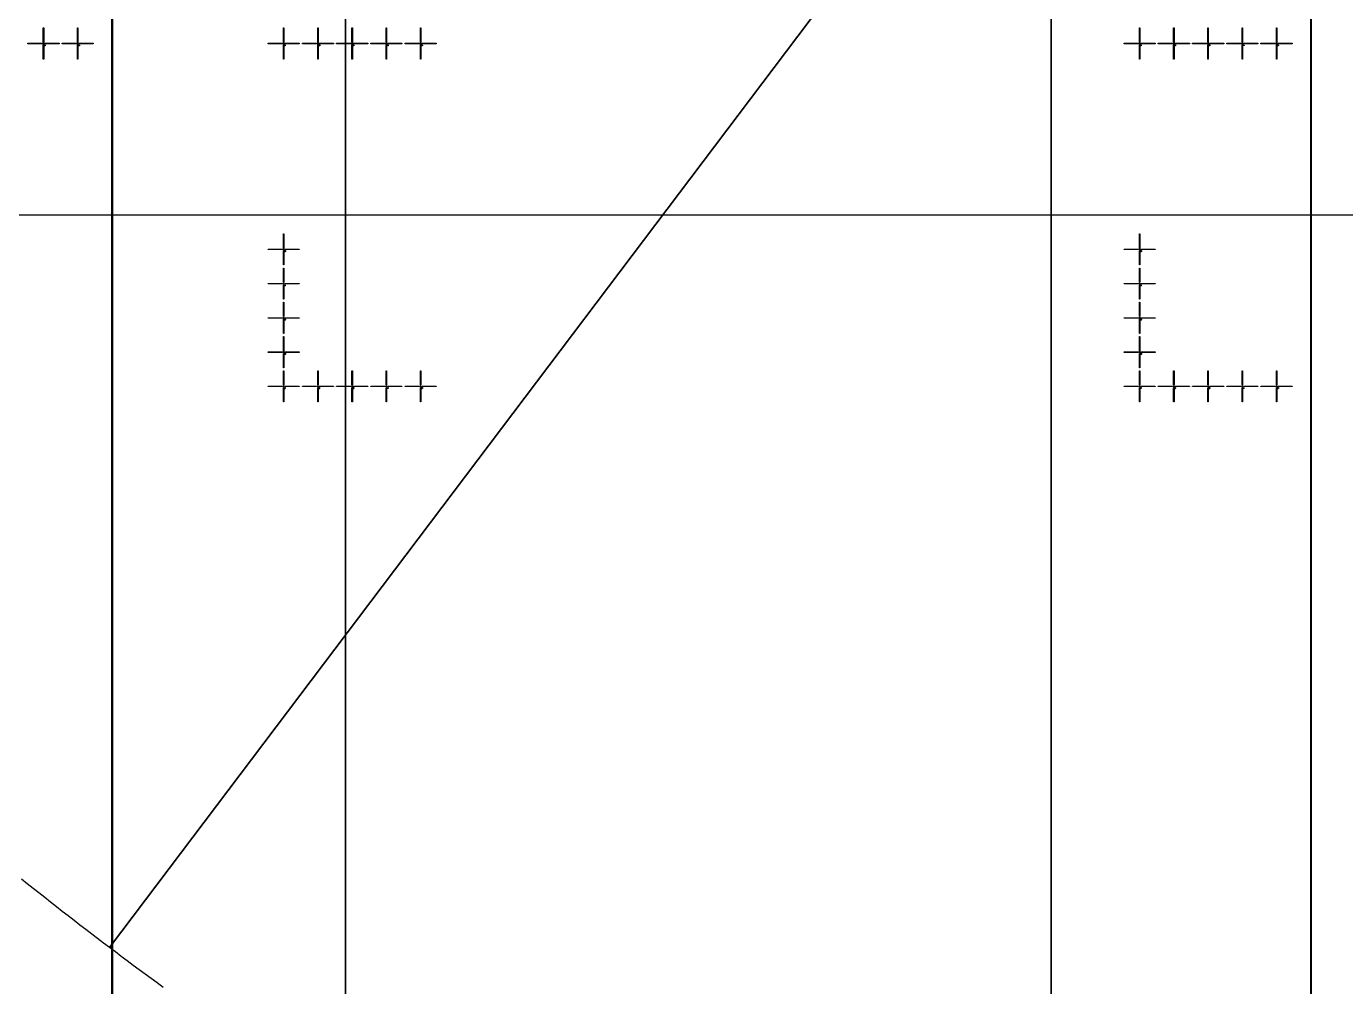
# Model space of a CAD drawing. Extents: x -25400 to 25400, y -24113 to 25400.
# Drawn here: x -14286 to -6579, y -18503 to -12893 of the extents above; entities that cross this region are included whole.
import ezdxf

# ---------------------------------------------------------------- set-up
doc = ezdxf.new("R2010")
doc.units = 0
for name, color, linetype in [('L0D0', 2, 'CONTINUOUS'), ('L1D0', 3, 'CONTINUOUS'), ('L3D0', 4, 'CONTINUOUS')]:
    doc.layers.add(name, color=color, linetype=linetype)

msp = doc.modelspace()

# ---------------------------------------------------------------- linework, layer by layer
at = {"layer": 'L0D0'}
for points in [[(-12421.944, -22155.255), (-12421.944, 14018.85)], [(-12421.944, 14018.85), (-12421.944, -22155.255)], [(-8299.673, 14018.85), (-8299.673, -24005.737)], [(0, 0), (-13800.333, -18274.595), (-13834.946, -18248.405), (-13869.508, -18222.15), (-13904.021, -18195.829), (-13938.484, -18169.443), (-13972.897, -18142.991), (-14007.26, -18116.475), (-14041.573, -18089.893), (-14075.835, -18063.247), (-14110.046, -18036.535), (-14144.207, -18009.759), (-14178.317, -17982.918), (-14212.376, -17956.012), (-14246.384, -17929.042), (-14280.34, -17902.008), (-14314.246, -17874.909)], [(-13486.605, -18507.336), (-13521.659, -18481.741), (-13556.665, -18456.079), (-13591.621, -18430.351), (-13626.53, -18404.556), (-13661.389, -18378.696), (-13696.199, -18352.769), (-13730.96, -18326.777), (-13765.671, -18300.719), (-13800.333, -18274.595), (0, 0)]]:
    msp.add_lwpolyline(points, dxfattribs=at)
msp.add_lwpolyline([(-7983.296, -24112.788), (-7996.667, -24108.366), (-8040.032, -24093.939), (-8083.372, -24079.433), (-8126.685, -24064.85), (-8169.972, -24050.188), (-8213.232, -24035.449), (-8256.466, -24020.632), (-8299.673, -24005.737), (-8299.673, 14018.85), (0, 14018.85), (0, 0), (-4251.735, -24112.788)], close=True, dxfattribs=at)
at = {"layer": 'L1D0'}
for points in [[(-14186.75, -12985.15), (-14186.75, -12902.15), (-14184.25, -12902.15), (-14184.25, -12985.15)], [(-13986.75, -12985.15), (-13986.75, -12902.15), (-13984.25, -12902.15), (-13984.25, -12985.15)], [(-12783.75, -12985.15), (-12783.75, -12902.15), (-12781.25, -12902.15), (-12781.25, -12985.15)], [(-12583.75, -12985.15), (-12583.75, -12902.15), (-12581.25, -12902.15), (-12581.25, -12985.15)], [(-12383.75, -12985.15), (-12383.75, -12902.15), (-12381.25, -12902.15), (-12381.25, -12985.15)], [(-12183.75, -12985.15), (-12183.75, -12902.15), (-12181.25, -12902.15), (-12181.25, -12985.15)], [(-11983.75, -12985.15), (-11983.75, -12902.15), (-11981.25, -12902.15), (-11981.25, -12985.15)], [(-7783.75, -12985.15), (-7783.75, -12902.15), (-7781.25, -12902.15), (-7781.25, -12985.15)], [(-7583.75, -12985.15), (-7583.75, -12902.15), (-7581.25, -12902.15), (-7581.25, -12985.15)], [(-7383.75, -12985.15), (-7383.75, -12902.15), (-7381.25, -12902.15), (-7381.25, -12985.15)], [(-7183.75, -12985.15), (-7183.75, -12902.15), (-7181.25, -12902.15), (-7181.25, -12985.15)], [(-6983.75, -12985.15), (-6983.75, -12902.15), (-6981.25, -12902.15), (-6981.25, -12985.15)], [(-14276.5, -12994.4), (-14276.5, -12991.9), (-14193.5, -12991.9), (-14193.5, -12994.4)], [(-14185.7, -12998.15), (-14185.7, -12993.35), (-14190.5, -12993.35), (-14190.5, -12992.95), (-14185.7, -12992.95), (-14185.7, -12988.15), (-14185.3, -12988.15), (-14185.3, -12992.95), (-14180.5, -12992.95), (-14180.5, -12993.35), (-14185.3, -12993.35), (-14185.3, -12998.15)], [(-14186.75, -13084.15), (-14186.75, -13001.15), (-14184.25, -13001.15), (-14184.25, -13084.15)], [(-14176.833, -13006.372), (-14176.833, -13004.594), (-14179.5, -13004.594), (-14179.5, -13002.817), (-14178.611, -13002.817), (-14178.611, -13003.706), (-14176.833, -13003.706), (-14176.833, -13001.039), (-14177.722, -13001.039), (-14177.722, -13000.15), (-14175.944, -13000.15), (-14175.944, -13003.706), (-14175.056, -13003.706), (-14175.056, -13004.594), (-14175.944, -13004.594), (-14175.944, -13006.372)], [(-14178.611, -13002.817), (-14178.611, -13001.039), (-14177.722, -13001.039), (-14177.722, -13002.817)], [(-14177.5, -12994.4), (-14177.5, -12991.9), (-14094.5, -12991.9), (-14094.5, -12994.4)], [(-14076.5, -12994.4), (-14076.5, -12991.9), (-13993.5, -12991.9), (-13993.5, -12994.4)], [(-13985.7, -12998.15), (-13985.7, -12993.35), (-13990.5, -12993.35), (-13990.5, -12992.95), (-13985.7, -12992.95), (-13985.7, -12988.15), (-13985.3, -12988.15), (-13985.3, -12992.95), (-13980.5, -12992.95), (-13980.5, -12993.35), (-13985.3, -12993.35), (-13985.3, -12998.15)], [(-13986.75, -13084.15), (-13986.75, -13001.15), (-13984.25, -13001.15), (-13984.25, -13084.15)], [(-13979.5, -13003.706), (-13979.5, -13000.15), (-13975.056, -13000.15), (-13975.056, -13001.039), (-13978.611, -13001.039), (-13978.611, -13002.817), (-13975.944, -13002.817), (-13975.944, -13003.706)], [(-13979.5, -13006.372), (-13979.5, -13005.483), (-13975.944, -13005.483), (-13975.944, -13006.372)], [(-13977.5, -12994.4), (-13977.5, -12991.9), (-13894.5, -12991.9), (-13894.5, -12994.4)], [(-13975.944, -13005.483), (-13975.944, -13003.706), (-13975.056, -13003.706), (-13975.056, -13005.483)], [(-12873.5, -12994.4), (-12873.5, -12991.9), (-12790.5, -12991.9), (-12790.5, -12994.4)], [(-12782.7, -12998.15), (-12782.7, -12993.35), (-12787.5, -12993.35), (-12787.5, -12992.95), (-12782.7, -12992.95), (-12782.7, -12988.15), (-12782.3, -12988.15), (-12782.3, -12992.95), (-12777.5, -12992.95), (-12777.5, -12993.35), (-12782.3, -12993.35), (-12782.3, -12998.15)], [(-12783.75, -13084.15), (-12783.75, -13001.15), (-12781.25, -13001.15), (-12781.25, -13084.15)], [(-12775.611, -13006.372), (-12775.611, -13005.483), (-12774.722, -13005.483), (-12774.722, -13001.928), (-12775.611, -13001.928), (-12775.611, -13001.039), (-12774.722, -13001.039), (-12774.722, -13000.15), (-12773.833, -13000.15), (-12773.833, -13005.483), (-12772.944, -13005.483), (-12772.944, -13006.372)], [(-12774.5, -12994.4), (-12774.5, -12991.9), (-12691.5, -12991.9), (-12691.5, -12994.4)], [(-12673.5, -12994.4), (-12673.5, -12991.9), (-12590.5, -12991.9), (-12590.5, -12994.4)], [(-12582.7, -12998.15), (-12582.7, -12993.35), (-12587.5, -12993.35), (-12587.5, -12992.95), (-12582.7, -12992.95), (-12582.7, -12988.15), (-12582.3, -12988.15), (-12582.3, -12992.95), (-12577.5, -12992.95), (-12577.5, -12993.35), (-12582.3, -12993.35), (-12582.3, -12998.15)], [(-12583.75, -13084.15), (-12583.75, -13001.15), (-12581.25, -13001.15), (-12581.25, -13084.15)], [(-12576.5, -13001.928), (-12576.5, -13001.039), (-12575.611, -13001.039), (-12575.611, -13001.928)], [(-12576.5, -13006.372), (-12576.5, -13004.594), (-12575.611, -13004.594), (-12575.611, -13005.483), (-12572.056, -13005.483), (-12572.056, -13006.372)], [(-12575.611, -13001.039), (-12575.611, -13000.15), (-12572.944, -13000.15), (-12572.944, -13001.039)], [(-12575.611, -13004.594), (-12575.611, -13003.706), (-12573.833, -13003.706), (-12573.833, -13004.594)], [(-12574.5, -12994.4), (-12574.5, -12991.9), (-12491.5, -12991.9), (-12491.5, -12994.4)], [(-12573.833, -13003.706), (-12573.833, -13002.817), (-12572.944, -13002.817), (-12572.944, -13003.706)], [(-12572.944, -13002.817), (-12572.944, -13001.039), (-12572.056, -13001.039), (-12572.056, -13002.817)], [(-12473.5, -12994.4), (-12473.5, -12991.9), (-12390.5, -12991.9), (-12390.5, -12994.4)], [(-12382.7, -12998.15), (-12382.7, -12993.35), (-12387.5, -12993.35), (-12387.5, -12992.95), (-12382.7, -12992.95), (-12382.7, -12988.15), (-12382.3, -12988.15), (-12382.3, -12992.95), (-12377.5, -12992.95), (-12377.5, -12993.35), (-12382.3, -12993.35), (-12382.3, -12998.15)], [(-12383.75, -13084.15), (-12383.75, -13001.15), (-12381.25, -13001.15), (-12381.25, -13084.15)], [(-12376.5, -13001.039), (-12376.5, -13000.15), (-12372.944, -13000.15), (-12372.944, -13001.039)], [(-12376.5, -13006.372), (-12376.5, -13005.483), (-12372.944, -13005.483), (-12372.944, -13006.372)], [(-12375.611, -13003.706), (-12375.611, -13002.817), (-12372.944, -13002.817), (-12372.944, -13003.706)], [(-12374.5, -12994.4), (-12374.5, -12991.9), (-12291.5, -12991.9), (-12291.5, -12994.4)], [(-12372.944, -13002.817), (-12372.944, -13001.039), (-12372.056, -13001.039), (-12372.056, -13002.817)], [(-12372.944, -13005.483), (-12372.944, -13003.706), (-12372.056, -13003.706), (-12372.056, -13005.483)], [(-12273.5, -12994.4), (-12273.5, -12991.9), (-12190.5, -12991.9), (-12190.5, -12994.4)], [(-12182.7, -12998.15), (-12182.7, -12993.35), (-12187.5, -12993.35), (-12187.5, -12992.95), (-12182.7, -12992.95), (-12182.7, -12988.15), (-12182.3, -12988.15), (-12182.3, -12992.95), (-12177.5, -12992.95), (-12177.5, -12993.35), (-12182.3, -12993.35), (-12182.3, -12998.15)], [(-12183.75, -13084.15), (-12183.75, -13001.15), (-12181.25, -13001.15), (-12181.25, -13084.15)], [(-12173.833, -13006.372), (-12173.833, -13004.594), (-12176.5, -13004.594), (-12176.5, -13002.817), (-12175.611, -13002.817), (-12175.611, -13003.706), (-12173.833, -13003.706), (-12173.833, -13001.039), (-12174.722, -13001.039), (-12174.722, -13000.15), (-12172.944, -13000.15), (-12172.944, -13003.706), (-12172.056, -13003.706), (-12172.056, -13004.594), (-12172.944, -13004.594), (-12172.944, -13006.372)], [(-12175.611, -13002.817), (-12175.611, -13001.039), (-12174.722, -13001.039), (-12174.722, -13002.817)], [(-12174.5, -12994.4), (-12174.5, -12991.9), (-12091.5, -12991.9), (-12091.5, -12994.4)], [(-12073.5, -12994.4), (-12073.5, -12991.9), (-11990.5, -12991.9), (-11990.5, -12994.4)], [(-11982.7, -12998.15), (-11982.7, -12993.35), (-11987.5, -12993.35), (-11987.5, -12992.95), (-11982.7, -12992.95), (-11982.7, -12988.15), (-11982.3, -12988.15), (-11982.3, -12992.95), (-11977.5, -12992.95), (-11977.5, -12993.35), (-11982.3, -12993.35), (-11982.3, -12998.15)], [(-11983.75, -13084.15), (-11983.75, -13001.15), (-11981.25, -13001.15), (-11981.25, -13084.15)], [(-11976.5, -13003.706), (-11976.5, -13000.15), (-11972.056, -13000.15), (-11972.056, -13001.039), (-11975.611, -13001.039), (-11975.611, -13002.817), (-11972.944, -13002.817), (-11972.944, -13003.706)], [(-11976.5, -13006.372), (-11976.5, -13005.483), (-11972.944, -13005.483), (-11972.944, -13006.372)], [(-11974.5, -12994.4), (-11974.5, -12991.9), (-11891.5, -12991.9), (-11891.5, -12994.4)], [(-11972.944, -13005.483), (-11972.944, -13003.706), (-11972.056, -13003.706), (-11972.056, -13005.483)], [(-7873.5, -12994.4), (-7873.5, -12991.9), (-7790.5, -12991.9), (-7790.5, -12994.4)], [(-7782.7, -12998.15), (-7782.7, -12993.35), (-7787.5, -12993.35), (-7787.5, -12992.95), (-7782.7, -12992.95), (-7782.7, -12988.15), (-7782.3, -12988.15), (-7782.3, -12992.95), (-7777.5, -12992.95), (-7777.5, -12993.35), (-7782.3, -12993.35), (-7782.3, -12998.15)], [(-7783.75, -13084.15), (-7783.75, -13001.15), (-7781.25, -13001.15), (-7781.25, -13084.15)], [(-7775.611, -13006.372), (-7775.611, -13005.483), (-7774.722, -13005.483), (-7774.722, -13001.928), (-7775.611, -13001.928), (-7775.611, -13001.039), (-7774.722, -13001.039), (-7774.722, -13000.15), (-7773.833, -13000.15), (-7773.833, -13005.483), (-7772.944, -13005.483), (-7772.944, -13006.372)], [(-7774.5, -12994.4), (-7774.5, -12991.9), (-7691.5, -12991.9), (-7691.5, -12994.4)], [(-7673.5, -12994.4), (-7673.5, -12991.9), (-7590.5, -12991.9), (-7590.5, -12994.4)], [(-7582.7, -12998.15), (-7582.7, -12993.35), (-7587.5, -12993.35), (-7587.5, -12992.95), (-7582.7, -12992.95), (-7582.7, -12988.15), (-7582.3, -12988.15), (-7582.3, -12992.95), (-7577.5, -12992.95), (-7577.5, -12993.35), (-7582.3, -12993.35), (-7582.3, -12998.15)], [(-7583.75, -13084.15), (-7583.75, -13001.15), (-7581.25, -13001.15), (-7581.25, -13084.15)], [(-7576.5, -13001.928), (-7576.5, -13001.039), (-7575.611, -13001.039), (-7575.611, -13001.928)], [(-7576.5, -13006.372), (-7576.5, -13004.594), (-7575.611, -13004.594), (-7575.611, -13005.483), (-7572.056, -13005.483), (-7572.056, -13006.372)], [(-7575.611, -13001.039), (-7575.611, -13000.15), (-7572.944, -13000.15), (-7572.944, -13001.039)], [(-7575.611, -13004.594), (-7575.611, -13003.706), (-7573.833, -13003.706), (-7573.833, -13004.594)], [(-7574.5, -12994.4), (-7574.5, -12991.9), (-7491.5, -12991.9), (-7491.5, -12994.4)], [(-7573.833, -13003.706), (-7573.833, -13002.817), (-7572.944, -13002.817), (-7572.944, -13003.706)], [(-7572.944, -13002.817), (-7572.944, -13001.039), (-7572.056, -13001.039), (-7572.056, -13002.817)], [(-7473.5, -12994.4), (-7473.5, -12991.9), (-7390.5, -12991.9), (-7390.5, -12994.4)], [(-7382.7, -12998.15), (-7382.7, -12993.35), (-7387.5, -12993.35), (-7387.5, -12992.95), (-7382.7, -12992.95), (-7382.7, -12988.15), (-7382.3, -12988.15), (-7382.3, -12992.95), (-7377.5, -12992.95), (-7377.5, -12993.35), (-7382.3, -12993.35), (-7382.3, -12998.15)], [(-7383.75, -13084.15), (-7383.75, -13001.15), (-7381.25, -13001.15), (-7381.25, -13084.15)], [(-7376.5, -13001.039), (-7376.5, -13000.15), (-7372.944, -13000.15), (-7372.944, -13001.039)], [(-7376.5, -13006.372), (-7376.5, -13005.483), (-7372.944, -13005.483), (-7372.944, -13006.372)], [(-7375.611, -13003.706), (-7375.611, -13002.817), (-7372.944, -13002.817), (-7372.944, -13003.706)], [(-7374.5, -12994.4), (-7374.5, -12991.9), (-7291.5, -12991.9), (-7291.5, -12994.4)], [(-7372.944, -13002.817), (-7372.944, -13001.039), (-7372.056, -13001.039), (-7372.056, -13002.817)], [(-7372.944, -13005.483), (-7372.944, -13003.706), (-7372.056, -13003.706), (-7372.056, -13005.483)], [(-7273.5, -12994.4), (-7273.5, -12991.9), (-7190.5, -12991.9), (-7190.5, -12994.4)], [(-7182.7, -12998.15), (-7182.7, -12993.35), (-7187.5, -12993.35), (-7187.5, -12992.95), (-7182.7, -12992.95), (-7182.7, -12988.15), (-7182.3, -12988.15), (-7182.3, -12992.95), (-7177.5, -12992.95), (-7177.5, -12993.35), (-7182.3, -12993.35), (-7182.3, -12998.15)], [(-7183.75, -13084.15), (-7183.75, -13001.15), (-7181.25, -13001.15), (-7181.25, -13084.15)], [(-7173.833, -13006.372), (-7173.833, -13004.594), (-7176.5, -13004.594), (-7176.5, -13002.817), (-7175.611, -13002.817), (-7175.611, -13003.706), (-7173.833, -13003.706), (-7173.833, -13001.039), (-7174.722, -13001.039), (-7174.722, -13000.15), (-7172.944, -13000.15), (-7172.944, -13003.706), (-7172.056, -13003.706), (-7172.056, -13004.594), (-7172.944, -13004.594), (-7172.944, -13006.372)], [(-7175.611, -13002.817), (-7175.611, -13001.039), (-7174.722, -13001.039), (-7174.722, -13002.817)], [(-7174.5, -12994.4), (-7174.5, -12991.9), (-7091.5, -12991.9), (-7091.5, -12994.4)], [(-7073.5, -12994.4), (-7073.5, -12991.9), (-6990.5, -12991.9), (-6990.5, -12994.4)], [(-6982.7, -12998.15), (-6982.7, -12993.35), (-6987.5, -12993.35), (-6987.5, -12992.95), (-6982.7, -12992.95), (-6982.7, -12988.15), (-6982.3, -12988.15), (-6982.3, -12992.95), (-6977.5, -12992.95), (-6977.5, -12993.35), (-6982.3, -12993.35), (-6982.3, -12998.15)], [(-6983.75, -13084.15), (-6983.75, -13001.15), (-6981.25, -13001.15), (-6981.25, -13084.15)], [(-6976.5, -13003.706), (-6976.5, -13000.15), (-6972.056, -13000.15), (-6972.056, -13001.039), (-6975.611, -13001.039), (-6975.611, -13002.817), (-6972.944, -13002.817), (-6972.944, -13003.706)], [(-6976.5, -13006.372), (-6976.5, -13005.483), (-6972.944, -13005.483), (-6972.944, -13006.372)], [(-6974.5, -12994.4), (-6974.5, -12991.9), (-6891.5, -12991.9), (-6891.5, -12994.4)], [(-6972.944, -13005.483), (-6972.944, -13003.706), (-6972.056, -13003.706), (-6972.056, -13005.483)], [(-12783.75, -14188.15), (-12783.75, -14105.15), (-12781.25, -14105.15), (-12781.25, -14188.15)], [(-7783.75, -14188.15), (-7783.75, -14105.15), (-7781.25, -14105.15), (-7781.25, -14188.15)], [(-12873.5, -14197.4), (-12873.5, -14194.9), (-12790.5, -14194.9), (-12790.5, -14197.4)], [(-12782.7, -14201.15), (-12782.7, -14196.35), (-12787.5, -14196.35), (-12787.5, -14195.95), (-12782.7, -14195.95), (-12782.7, -14191.15), (-12782.3, -14191.15), (-12782.3, -14195.95), (-12777.5, -14195.95), (-12777.5, -14196.35), (-12782.3, -14196.35), (-12782.3, -14201.15)], [(-12783.75, -14287.15), (-12783.75, -14204.15), (-12781.25, -14204.15), (-12781.25, -14287.15)], [(-12776.5, -14206.706), (-12776.5, -14203.15), (-12772.056, -14203.15), (-12772.056, -14204.039), (-12775.611, -14204.039), (-12775.611, -14205.817), (-12772.944, -14205.817), (-12772.944, -14206.706)], [(-12776.5, -14209.372), (-12776.5, -14208.483), (-12772.944, -14208.483), (-12772.944, -14209.372)], [(-12774.5, -14197.4), (-12774.5, -14194.9), (-12691.5, -14194.9), (-12691.5, -14197.4)], [(-12772.944, -14208.483), (-12772.944, -14206.706), (-12772.056, -14206.706), (-12772.056, -14208.483)], [(-7873.5, -14197.4), (-7873.5, -14194.9), (-7790.5, -14194.9), (-7790.5, -14197.4)], [(-7782.7, -14201.15), (-7782.7, -14196.35), (-7787.5, -14196.35), (-7787.5, -14195.95), (-7782.7, -14195.95), (-7782.7, -14191.15), (-7782.3, -14191.15), (-7782.3, -14195.95), (-7777.5, -14195.95), (-7777.5, -14196.35), (-7782.3, -14196.35), (-7782.3, -14201.15)], [(-7783.75, -14287.15), (-7783.75, -14204.15), (-7781.25, -14204.15), (-7781.25, -14287.15)], [(-7776.5, -14206.706), (-7776.5, -14203.15), (-7772.056, -14203.15), (-7772.056, -14204.039), (-7775.611, -14204.039), (-7775.611, -14205.817), (-7772.944, -14205.817), (-7772.944, -14206.706)], [(-7776.5, -14209.372), (-7776.5, -14208.483), (-7772.944, -14208.483), (-7772.944, -14209.372)], [(-7774.5, -14197.4), (-7774.5, -14194.9), (-7691.5, -14194.9), (-7691.5, -14197.4)], [(-7772.944, -14208.483), (-7772.944, -14206.706), (-7772.056, -14206.706), (-7772.056, -14208.483)], [(-12783.75, -14388.15), (-12783.75, -14305.15), (-12781.25, -14305.15), (-12781.25, -14388.15)], [(-7783.75, -14388.15), (-7783.75, -14305.15), (-7781.25, -14305.15), (-7781.25, -14388.15)], [(-12873.5, -14397.4), (-12873.5, -14394.9), (-12790.5, -14394.9), (-12790.5, -14397.4)], [(-12782.7, -14401.15), (-12782.7, -14396.35), (-12787.5, -14396.35), (-12787.5, -14395.95), (-12782.7, -14395.95), (-12782.7, -14391.15), (-12782.3, -14391.15), (-12782.3, -14395.95), (-12777.5, -14395.95), (-12777.5, -14396.35), (-12782.3, -14396.35), (-12782.3, -14401.15)], [(-12783.75, -14487.15), (-12783.75, -14404.15), (-12781.25, -14404.15), (-12781.25, -14487.15)], [(-12773.833, -14409.372), (-12773.833, -14407.594), (-12776.5, -14407.594), (-12776.5, -14405.817), (-12775.611, -14405.817), (-12775.611, -14406.706), (-12773.833, -14406.706), (-12773.833, -14404.039), (-12774.722, -14404.039), (-12774.722, -14403.15), (-12772.944, -14403.15), (-12772.944, -14406.706), (-12772.056, -14406.706), (-12772.056, -14407.594), (-12772.944, -14407.594), (-12772.944, -14409.372)], [(-12775.611, -14405.817), (-12775.611, -14404.039), (-12774.722, -14404.039), (-12774.722, -14405.817)], [(-12774.5, -14397.4), (-12774.5, -14394.9), (-12691.5, -14394.9), (-12691.5, -14397.4)], [(-7873.5, -14397.4), (-7873.5, -14394.9), (-7790.5, -14394.9), (-7790.5, -14397.4)], [(-7782.7, -14401.15), (-7782.7, -14396.35), (-7787.5, -14396.35), (-7787.5, -14395.95), (-7782.7, -14395.95), (-7782.7, -14391.15), (-7782.3, -14391.15), (-7782.3, -14395.95), (-7777.5, -14395.95), (-7777.5, -14396.35), (-7782.3, -14396.35), (-7782.3, -14401.15)], [(-7783.75, -14487.15), (-7783.75, -14404.15), (-7781.25, -14404.15), (-7781.25, -14487.15)], [(-7773.833, -14409.372), (-7773.833, -14407.594), (-7776.5, -14407.594), (-7776.5, -14405.817), (-7775.611, -14405.817), (-7775.611, -14406.706), (-7773.833, -14406.706), (-7773.833, -14404.039), (-7774.722, -14404.039), (-7774.722, -14403.15), (-7772.944, -14403.15), (-7772.944, -14406.706), (-7772.056, -14406.706), (-7772.056, -14407.594), (-7772.944, -14407.594), (-7772.944, -14409.372)], [(-7775.611, -14405.817), (-7775.611, -14404.039), (-7774.722, -14404.039), (-7774.722, -14405.817)], [(-7774.5, -14397.4), (-7774.5, -14394.9), (-7691.5, -14394.9), (-7691.5, -14397.4)], [(-12783.75, -14588.15), (-12783.75, -14505.15), (-12781.25, -14505.15), (-12781.25, -14588.15)], [(-7783.75, -14588.15), (-7783.75, -14505.15), (-7781.25, -14505.15), (-7781.25, -14588.15)], [(-12873.5, -14597.4), (-12873.5, -14594.9), (-12790.5, -14594.9), (-12790.5, -14597.4)], [(-12782.7, -14601.15), (-12782.7, -14596.35), (-12787.5, -14596.35), (-12787.5, -14595.95), (-12782.7, -14595.95), (-12782.7, -14591.15), (-12782.3, -14591.15), (-12782.3, -14595.95), (-12777.5, -14595.95), (-12777.5, -14596.35), (-12782.3, -14596.35), (-12782.3, -14601.15)], [(-12783.75, -14687.15), (-12783.75, -14604.15), (-12781.25, -14604.15), (-12781.25, -14687.15)], [(-12776.5, -14604.039), (-12776.5, -14603.15), (-12772.944, -14603.15), (-12772.944, -14604.039)], [(-12776.5, -14609.372), (-12776.5, -14608.483), (-12772.944, -14608.483), (-12772.944, -14609.372)], [(-12775.611, -14606.706), (-12775.611, -14605.817), (-12772.944, -14605.817), (-12772.944, -14606.706)], [(-12774.5, -14597.4), (-12774.5, -14594.9), (-12691.5, -14594.9), (-12691.5, -14597.4)], [(-12772.944, -14605.817), (-12772.944, -14604.039), (-12772.056, -14604.039), (-12772.056, -14605.817)], [(-12772.944, -14608.483), (-12772.944, -14606.706), (-12772.056, -14606.706), (-12772.056, -14608.483)], [(-7873.5, -14597.4), (-7873.5, -14594.9), (-7790.5, -14594.9), (-7790.5, -14597.4)], [(-7782.7, -14601.15), (-7782.7, -14596.35), (-7787.5, -14596.35), (-7787.5, -14595.95), (-7782.7, -14595.95), (-7782.7, -14591.15), (-7782.3, -14591.15), (-7782.3, -14595.95), (-7777.5, -14595.95), (-7777.5, -14596.35), (-7782.3, -14596.35), (-7782.3, -14601.15)], [(-7783.75, -14687.15), (-7783.75, -14604.15), (-7781.25, -14604.15), (-7781.25, -14687.15)], [(-7776.5, -14604.039), (-7776.5, -14603.15), (-7772.944, -14603.15), (-7772.944, -14604.039)], [(-7776.5, -14609.372), (-7776.5, -14608.483), (-7772.944, -14608.483), (-7772.944, -14609.372)], [(-7775.611, -14606.706), (-7775.611, -14605.817), (-7772.944, -14605.817), (-7772.944, -14606.706)], [(-7774.5, -14597.4), (-7774.5, -14594.9), (-7691.5, -14594.9), (-7691.5, -14597.4)], [(-7772.944, -14605.817), (-7772.944, -14604.039), (-7772.056, -14604.039), (-7772.056, -14605.817)], [(-7772.944, -14608.483), (-7772.944, -14606.706), (-7772.056, -14606.706), (-7772.056, -14608.483)], [(-12783.75, -14788.15), (-12783.75, -14705.15), (-12781.25, -14705.15), (-12781.25, -14788.15)], [(-7783.75, -14788.15), (-7783.75, -14705.15), (-7781.25, -14705.15), (-7781.25, -14788.15)], [(-12873.5, -14797.4), (-12873.5, -14794.9), (-12790.5, -14794.9), (-12790.5, -14797.4)], [(-12782.7, -14801.15), (-12782.7, -14796.35), (-12787.5, -14796.35), (-12787.5, -14795.95), (-12782.7, -14795.95), (-12782.7, -14791.15), (-12782.3, -14791.15), (-12782.3, -14795.95), (-12777.5, -14795.95), (-12777.5, -14796.35), (-12782.3, -14796.35), (-12782.3, -14801.15)], [(-12774.5, -14797.4), (-12774.5, -14794.9), (-12691.5, -14794.9), (-12691.5, -14797.4)], [(-7873.5, -14797.4), (-7873.5, -14794.9), (-7790.5, -14794.9), (-7790.5, -14797.4)], [(-7782.7, -14801.15), (-7782.7, -14796.35), (-7787.5, -14796.35), (-7787.5, -14795.95), (-7782.7, -14795.95), (-7782.7, -14791.15), (-7782.3, -14791.15), (-7782.3, -14795.95), (-7777.5, -14795.95), (-7777.5, -14796.35), (-7782.3, -14796.35), (-7782.3, -14801.15)], [(-7774.5, -14797.4), (-7774.5, -14794.9), (-7691.5, -14794.9), (-7691.5, -14797.4)], [(-12783.75, -14887.15), (-12783.75, -14804.15), (-12781.25, -14804.15), (-12781.25, -14887.15)], [(-12776.5, -14804.928), (-12776.5, -14804.039), (-12775.611, -14804.039), (-12775.611, -14804.928)], [(-12776.5, -14809.372), (-12776.5, -14807.594), (-12775.611, -14807.594), (-12775.611, -14808.483), (-12772.056, -14808.483), (-12772.056, -14809.372)], [(-12775.611, -14804.039), (-12775.611, -14803.15), (-12772.944, -14803.15), (-12772.944, -14804.039)], [(-12775.611, -14807.594), (-12775.611, -14806.706), (-12773.833, -14806.706), (-12773.833, -14807.594)], [(-12773.833, -14806.706), (-12773.833, -14805.817), (-12772.944, -14805.817), (-12772.944, -14806.706)], [(-12772.944, -14805.817), (-12772.944, -14804.039), (-12772.056, -14804.039), (-12772.056, -14805.817)], [(-7783.75, -14887.15), (-7783.75, -14804.15), (-7781.25, -14804.15), (-7781.25, -14887.15)], [(-7776.5, -14804.928), (-7776.5, -14804.039), (-7775.611, -14804.039), (-7775.611, -14804.928)], [(-7776.5, -14809.372), (-7776.5, -14807.594), (-7775.611, -14807.594), (-7775.611, -14808.483), (-7772.056, -14808.483), (-7772.056, -14809.372)], [(-7775.611, -14804.039), (-7775.611, -14803.15), (-7772.944, -14803.15), (-7772.944, -14804.039)], [(-7775.611, -14807.594), (-7775.611, -14806.706), (-7773.833, -14806.706), (-7773.833, -14807.594)], [(-7773.833, -14806.706), (-7773.833, -14805.817), (-7772.944, -14805.817), (-7772.944, -14806.706)], [(-7772.944, -14805.817), (-7772.944, -14804.039), (-7772.056, -14804.039), (-7772.056, -14805.817)], [(-12783.75, -14988.15), (-12783.75, -14905.15), (-12781.25, -14905.15), (-12781.25, -14988.15)], [(-12583.75, -14988.15), (-12583.75, -14905.15), (-12581.25, -14905.15), (-12581.25, -14988.15)], [(-12383.75, -14988.15), (-12383.75, -14905.15), (-12381.25, -14905.15), (-12381.25, -14988.15)], [(-12183.75, -14988.15), (-12183.75, -14905.15), (-12181.25, -14905.15), (-12181.25, -14988.15)], [(-11983.75, -14988.15), (-11983.75, -14905.15), (-11981.25, -14905.15), (-11981.25, -14988.15)], [(-7783.75, -14988.15), (-7783.75, -14905.15), (-7781.25, -14905.15), (-7781.25, -14988.15)], [(-7583.75, -14988.15), (-7583.75, -14905.15), (-7581.25, -14905.15), (-7581.25, -14988.15)], [(-7383.75, -14988.15), (-7383.75, -14905.15), (-7381.25, -14905.15), (-7381.25, -14988.15)], [(-7183.75, -14988.15), (-7183.75, -14905.15), (-7181.25, -14905.15), (-7181.25, -14988.15)], [(-6983.75, -14988.15), (-6983.75, -14905.15), (-6981.25, -14905.15), (-6981.25, -14988.15)], [(-12873.5, -14997.4), (-12873.5, -14994.9), (-12790.5, -14994.9), (-12790.5, -14997.4)], [(-12782.7, -15001.15), (-12782.7, -14996.35), (-12787.5, -14996.35), (-12787.5, -14995.95), (-12782.7, -14995.95), (-12782.7, -14991.15), (-12782.3, -14991.15), (-12782.3, -14995.95), (-12777.5, -14995.95), (-12777.5, -14996.35), (-12782.3, -14996.35), (-12782.3, -15001.15)], [(-12783.75, -15087.15), (-12783.75, -15004.15), (-12781.25, -15004.15), (-12781.25, -15087.15)], [(-12775.611, -15009.372), (-12775.611, -15008.483), (-12774.722, -15008.483), (-12774.722, -15004.928), (-12775.611, -15004.928), (-12775.611, -15004.039), (-12774.722, -15004.039), (-12774.722, -15003.15), (-12773.833, -15003.15), (-12773.833, -15008.483), (-12772.944, -15008.483), (-12772.944, -15009.372)], [(-12774.5, -14997.4), (-12774.5, -14994.9), (-12691.5, -14994.9), (-12691.5, -14997.4)], [(-12673.5, -14997.4), (-12673.5, -14994.9), (-12590.5, -14994.9), (-12590.5, -14997.4)], [(-12582.7, -15001.15), (-12582.7, -14996.35), (-12587.5, -14996.35), (-12587.5, -14995.95), (-12582.7, -14995.95), (-12582.7, -14991.15), (-12582.3, -14991.15), (-12582.3, -14995.95), (-12577.5, -14995.95), (-12577.5, -14996.35), (-12582.3, -14996.35), (-12582.3, -15001.15)], [(-12583.75, -15087.15), (-12583.75, -15004.15), (-12581.25, -15004.15), (-12581.25, -15087.15)], [(-12576.5, -15004.928), (-12576.5, -15004.039), (-12575.611, -15004.039), (-12575.611, -15004.928)], [(-12576.5, -15009.372), (-12576.5, -15007.594), (-12575.611, -15007.594), (-12575.611, -15008.483), (-12572.056, -15008.483), (-12572.056, -15009.372)], [(-12575.611, -15004.039), (-12575.611, -15003.15), (-12572.944, -15003.15), (-12572.944, -15004.039)], [(-12575.611, -15007.594), (-12575.611, -15006.706), (-12573.833, -15006.706), (-12573.833, -15007.594)], [(-12574.5, -14997.4), (-12574.5, -14994.9), (-12491.5, -14994.9), (-12491.5, -14997.4)], [(-12573.833, -15006.706), (-12573.833, -15005.817), (-12572.944, -15005.817), (-12572.944, -15006.706)], [(-12572.944, -15005.817), (-12572.944, -15004.039), (-12572.056, -15004.039), (-12572.056, -15005.817)], [(-12473.5, -14997.4), (-12473.5, -14994.9), (-12390.5, -14994.9), (-12390.5, -14997.4)], [(-12382.7, -15001.15), (-12382.7, -14996.35), (-12387.5, -14996.35), (-12387.5, -14995.95), (-12382.7, -14995.95), (-12382.7, -14991.15), (-12382.3, -14991.15), (-12382.3, -14995.95), (-12377.5, -14995.95), (-12377.5, -14996.35), (-12382.3, -14996.35), (-12382.3, -15001.15)], [(-12383.75, -15087.15), (-12383.75, -15004.15), (-12381.25, -15004.15), (-12381.25, -15087.15)], [(-12376.5, -15004.039), (-12376.5, -15003.15), (-12372.944, -15003.15), (-12372.944, -15004.039)], [(-12376.5, -15009.372), (-12376.5, -15008.483), (-12372.944, -15008.483), (-12372.944, -15009.372)], [(-12375.611, -15006.706), (-12375.611, -15005.817), (-12372.944, -15005.817), (-12372.944, -15006.706)], [(-12374.5, -14997.4), (-12374.5, -14994.9), (-12291.5, -14994.9), (-12291.5, -14997.4)], [(-12372.944, -15005.817), (-12372.944, -15004.039), (-12372.056, -15004.039), (-12372.056, -15005.817)], [(-12372.944, -15008.483), (-12372.944, -15006.706), (-12372.056, -15006.706), (-12372.056, -15008.483)], [(-12273.5, -14997.4), (-12273.5, -14994.9), (-12190.5, -14994.9), (-12190.5, -14997.4)], [(-12182.7, -15001.15), (-12182.7, -14996.35), (-12187.5, -14996.35), (-12187.5, -14995.95), (-12182.7, -14995.95), (-12182.7, -14991.15), (-12182.3, -14991.15), (-12182.3, -14995.95), (-12177.5, -14995.95), (-12177.5, -14996.35), (-12182.3, -14996.35), (-12182.3, -15001.15)], [(-12183.75, -15087.15), (-12183.75, -15004.15), (-12181.25, -15004.15), (-12181.25, -15087.15)], [(-12173.833, -15009.372), (-12173.833, -15007.594), (-12176.5, -15007.594), (-12176.5, -15005.817), (-12175.611, -15005.817), (-12175.611, -15006.706), (-12173.833, -15006.706), (-12173.833, -15004.039), (-12174.722, -15004.039), (-12174.722, -15003.15), (-12172.944, -15003.15), (-12172.944, -15006.706), (-12172.056, -15006.706), (-12172.056, -15007.594), (-12172.944, -15007.594), (-12172.944, -15009.372)], [(-12175.611, -15005.817), (-12175.611, -15004.039), (-12174.722, -15004.039), (-12174.722, -15005.817)], [(-12174.5, -14997.4), (-12174.5, -14994.9), (-12091.5, -14994.9), (-12091.5, -14997.4)], [(-12073.5, -14997.4), (-12073.5, -14994.9), (-11990.5, -14994.9), (-11990.5, -14997.4)], [(-11982.7, -15001.15), (-11982.7, -14996.35), (-11987.5, -14996.35), (-11987.5, -14995.95), (-11982.7, -14995.95), (-11982.7, -14991.15), (-11982.3, -14991.15), (-11982.3, -14995.95), (-11977.5, -14995.95), (-11977.5, -14996.35), (-11982.3, -14996.35), (-11982.3, -15001.15)], [(-11983.75, -15087.15), (-11983.75, -15004.15), (-11981.25, -15004.15), (-11981.25, -15087.15)], [(-11976.5, -15006.706), (-11976.5, -15003.15), (-11972.056, -15003.15), (-11972.056, -15004.039), (-11975.611, -15004.039), (-11975.611, -15005.817), (-11972.944, -15005.817), (-11972.944, -15006.706)], [(-11976.5, -15009.372), (-11976.5, -15008.483), (-11972.944, -15008.483), (-11972.944, -15009.372)], [(-11974.5, -14997.4), (-11974.5, -14994.9), (-11891.5, -14994.9), (-11891.5, -14997.4)], [(-11972.944, -15008.483), (-11972.944, -15006.706), (-11972.056, -15006.706), (-11972.056, -15008.483)], [(-7873.5, -14997.4), (-7873.5, -14994.9), (-7790.5, -14994.9), (-7790.5, -14997.4)], [(-7782.7, -15001.15), (-7782.7, -14996.35), (-7787.5, -14996.35), (-7787.5, -14995.95), (-7782.7, -14995.95), (-7782.7, -14991.15), (-7782.3, -14991.15), (-7782.3, -14995.95), (-7777.5, -14995.95), (-7777.5, -14996.35), (-7782.3, -14996.35), (-7782.3, -15001.15)], [(-7783.75, -15087.15), (-7783.75, -15004.15), (-7781.25, -15004.15), (-7781.25, -15087.15)], [(-7775.611, -15009.372), (-7775.611, -15008.483), (-7774.722, -15008.483), (-7774.722, -15004.928), (-7775.611, -15004.928), (-7775.611, -15004.039), (-7774.722, -15004.039), (-7774.722, -15003.15), (-7773.833, -15003.15), (-7773.833, -15008.483), (-7772.944, -15008.483), (-7772.944, -15009.372)], [(-7774.5, -14997.4), (-7774.5, -14994.9), (-7691.5, -14994.9), (-7691.5, -14997.4)], [(-7673.5, -14997.4), (-7673.5, -14994.9), (-7590.5, -14994.9), (-7590.5, -14997.4)], [(-7582.7, -15001.15), (-7582.7, -14996.35), (-7587.5, -14996.35), (-7587.5, -14995.95), (-7582.7, -14995.95), (-7582.7, -14991.15), (-7582.3, -14991.15), (-7582.3, -14995.95), (-7577.5, -14995.95), (-7577.5, -14996.35), (-7582.3, -14996.35), (-7582.3, -15001.15)], [(-7583.75, -15087.15), (-7583.75, -15004.15), (-7581.25, -15004.15), (-7581.25, -15087.15)], [(-7576.5, -15004.928), (-7576.5, -15004.039), (-7575.611, -15004.039), (-7575.611, -15004.928)], [(-7576.5, -15009.372), (-7576.5, -15007.594), (-7575.611, -15007.594), (-7575.611, -15008.483), (-7572.056, -15008.483), (-7572.056, -15009.372)], [(-7575.611, -15004.039), (-7575.611, -15003.15), (-7572.944, -15003.15), (-7572.944, -15004.039)], [(-7575.611, -15007.594), (-7575.611, -15006.706), (-7573.833, -15006.706), (-7573.833, -15007.594)], [(-7574.5, -14997.4), (-7574.5, -14994.9), (-7491.5, -14994.9), (-7491.5, -14997.4)], [(-7573.833, -15006.706), (-7573.833, -15005.817), (-7572.944, -15005.817), (-7572.944, -15006.706)], [(-7572.944, -15005.817), (-7572.944, -15004.039), (-7572.056, -15004.039), (-7572.056, -15005.817)], [(-7473.5, -14997.4), (-7473.5, -14994.9), (-7390.5, -14994.9), (-7390.5, -14997.4)], [(-7382.7, -15001.15), (-7382.7, -14996.35), (-7387.5, -14996.35), (-7387.5, -14995.95), (-7382.7, -14995.95), (-7382.7, -14991.15), (-7382.3, -14991.15), (-7382.3, -14995.95), (-7377.5, -14995.95), (-7377.5, -14996.35), (-7382.3, -14996.35), (-7382.3, -15001.15)], [(-7383.75, -15087.15), (-7383.75, -15004.15), (-7381.25, -15004.15), (-7381.25, -15087.15)], [(-7376.5, -15004.039), (-7376.5, -15003.15), (-7372.944, -15003.15), (-7372.944, -15004.039)], [(-7376.5, -15009.372), (-7376.5, -15008.483), (-7372.944, -15008.483), (-7372.944, -15009.372)], [(-7375.611, -15006.706), (-7375.611, -15005.817), (-7372.944, -15005.817), (-7372.944, -15006.706)], [(-7374.5, -14997.4), (-7374.5, -14994.9), (-7291.5, -14994.9), (-7291.5, -14997.4)], [(-7372.944, -15005.817), (-7372.944, -15004.039), (-7372.056, -15004.039), (-7372.056, -15005.817)], [(-7372.944, -15008.483), (-7372.944, -15006.706), (-7372.056, -15006.706), (-7372.056, -15008.483)], [(-7273.5, -14997.4), (-7273.5, -14994.9), (-7190.5, -14994.9), (-7190.5, -14997.4)], [(-7182.7, -15001.15), (-7182.7, -14996.35), (-7187.5, -14996.35), (-7187.5, -14995.95), (-7182.7, -14995.95), (-7182.7, -14991.15), (-7182.3, -14991.15), (-7182.3, -14995.95), (-7177.5, -14995.95), (-7177.5, -14996.35), (-7182.3, -14996.35), (-7182.3, -15001.15)], [(-7183.75, -15087.15), (-7183.75, -15004.15), (-7181.25, -15004.15), (-7181.25, -15087.15)], [(-7173.833, -15009.372), (-7173.833, -15007.594), (-7176.5, -15007.594), (-7176.5, -15005.817), (-7175.611, -15005.817), (-7175.611, -15006.706), (-7173.833, -15006.706), (-7173.833, -15004.039), (-7174.722, -15004.039), (-7174.722, -15003.15), (-7172.944, -15003.15), (-7172.944, -15006.706), (-7172.056, -15006.706), (-7172.056, -15007.594), (-7172.944, -15007.594), (-7172.944, -15009.372)], [(-7175.611, -15005.817), (-7175.611, -15004.039), (-7174.722, -15004.039), (-7174.722, -15005.817)], [(-7174.5, -14997.4), (-7174.5, -14994.9), (-7091.5, -14994.9), (-7091.5, -14997.4)], [(-7073.5, -14997.4), (-7073.5, -14994.9), (-6990.5, -14994.9), (-6990.5, -14997.4)], [(-6982.7, -15001.15), (-6982.7, -14996.35), (-6987.5, -14996.35), (-6987.5, -14995.95), (-6982.7, -14995.95), (-6982.7, -14991.15), (-6982.3, -14991.15), (-6982.3, -14995.95), (-6977.5, -14995.95), (-6977.5, -14996.35), (-6982.3, -14996.35), (-6982.3, -15001.15)], [(-6983.75, -15087.15), (-6983.75, -15004.15), (-6981.25, -15004.15), (-6981.25, -15087.15)], [(-6976.5, -15006.706), (-6976.5, -15003.15), (-6972.056, -15003.15), (-6972.056, -15004.039), (-6975.611, -15004.039), (-6975.611, -15005.817), (-6972.944, -15005.817), (-6972.944, -15006.706)], [(-6976.5, -15009.372), (-6976.5, -15008.483), (-6972.944, -15008.483), (-6972.944, -15009.372)], [(-6974.5, -14997.4), (-6974.5, -14994.9), (-6891.5, -14994.9), (-6891.5, -14997.4)], [(-6972.944, -15008.483), (-6972.944, -15006.706), (-6972.056, -15006.706), (-6972.056, -15008.483)]]:
    msp.add_lwpolyline(points, close=True, dxfattribs=at)
at = {"layer": 'L3D0'}
for points in [[(220.5, -6993.15), (-6779.5, -6993.15), (-6779.5, -13993.15), (-6782.5, -13993.15), (-6782.5, -6993.15), (-13782.5, -6993.15), (-13782.5, -13993.15), (-13785.5, -13993.15), (-13785.5, -6993.15), (-20785.5, -6993.15), (-20785.5, -13993.15), (-20788.5, -13993.15), (-20788.5, -6990.15), (21229.5, -6990.15)], [(220.5, -13996.15), (-6779.5, -13996.15), (-6779.5, -20996.15), (-6782.5, -20996.15), (-6782.5, -13996.15), (-13782.5, -13996.15), (-13782.5, -20996.15), (-13785.5, -20996.15), (-13785.5, -13996.15), (-20788.5, -13996.15), (-20788.5, -13993.15), (21229.5, -13993.15)]]:
    msp.add_lwpolyline(points, dxfattribs=at)

doc.saveas('drawing.dxf')
